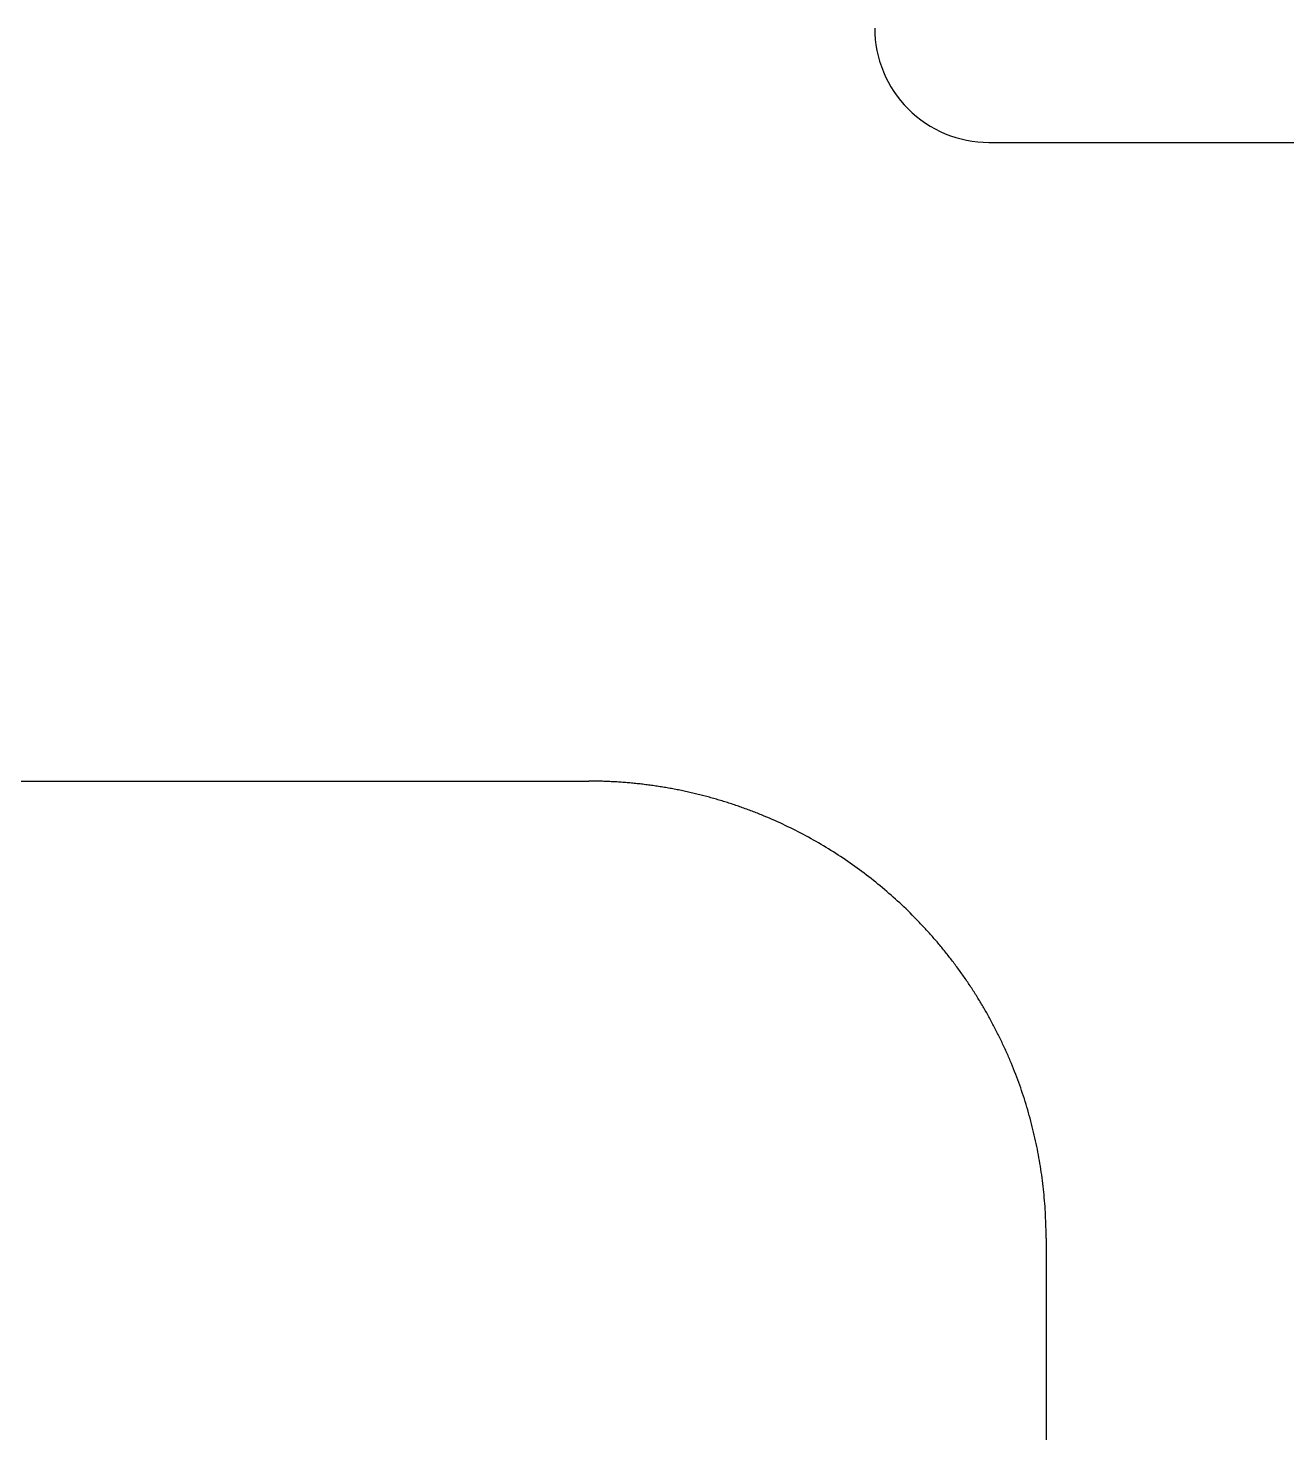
# Model space of a CAD drawing. Header units: millimetres. Extents: x -10 to 277, y -95 to 18.
# Drawn here: x 227.12 to 232.63, y -88.85 to -82.7 of the extents above; entities that cross this region are included whole.
import ezdxf

# ---------------------------------------------------------------- set-up
doc = ezdxf.new("R2010")
doc.units = ezdxf.units.MM
doc.header["$MEASUREMENT"] = 0
doc.layers.add('Edge.Cuts', color=53, linetype='CONTINUOUS')

msp = doc.modelspace()

# ---------------------------------------------------------------- linework, layer by layer
at = {"layer": 'Edge.Cuts', "linetype": 'Continuous'}
for p, q in [((231.325, -83.2), (244.925, -83.2)), ((226.9915, -85.9946), (229.575, -85.9946)), ((229.577309, -85.994601), (229.575, -85.9946)), ((229.58364, -85.994619), (229.577309, -85.994601)), ((229.589969, -85.994656), (229.58364, -85.994619)), ((229.596299, -85.994713), (229.589969, -85.994656)), ((229.602627, -85.994791), (229.596299, -85.994713)), ((229.608957, -85.994888), (229.602627, -85.994791)), ((229.615284, -85.995005), (229.608957, -85.994888)), ((229.621612, -85.995143), (229.615284, -85.995005)), ((229.627937, -85.9953), (229.621612, -85.995143)), ((229.634264, -85.995477), (229.627937, -85.9953)), ((229.640588, -85.995675), (229.634264, -85.995477)), ((229.646912, -85.995892), (229.640588, -85.995675)), ((229.653235, -85.996129), (229.646912, -85.995892)), ((229.659557, -85.996387), (229.653235, -85.996129)), ((229.665877, -85.996664), (229.659557, -85.996387)), ((229.672198, -85.996961), (229.665877, -85.996664)), ((229.678516, -85.997278), (229.672198, -85.996961)), ((229.684834, -85.997616), (229.678516, -85.997278)), ((229.69115, -85.997973), (229.684834, -85.997616)), ((229.697465, -85.99835), (229.69115, -85.997973)), ((229.703778, -85.998747), (229.697465, -85.99835)), ((229.710091, -85.999164), (229.703778, -85.998747)), ((229.7164, -85.999601), (229.710091, -85.999164)), ((229.72271, -86.000058), (229.7164, -85.999601)), ((229.729017, -86.000535), (229.72271, -86.000058)), ((229.735323, -86.001032), (229.729017, -86.000535)), ((229.741627, -86.001549), (229.735323, -86.001032)), ((229.74793, -86.002085), (229.741627, -86.001549)), ((229.754229, -86.002642), (229.74793, -86.002085)), ((229.760528, -86.003219), (229.754229, -86.002642)), ((229.766824, -86.003815), (229.760528, -86.003219)), ((229.773119, -86.004431), (229.766824, -86.003815)), ((229.779411, -86.005068), (229.773119, -86.004431)), ((229.785702, -86.005724), (229.779411, -86.005068)), ((229.79199, -86.0064), (229.785702, -86.005724)), ((229.798276, -86.007096), (229.79199, -86.0064)), ((229.804559, -86.007812), (229.798276, -86.007096)), ((229.810841, -86.008547), (229.804559, -86.007812)), ((229.81712, -86.009303), (229.810841, -86.008547)), ((229.823397, -86.010078), (229.81712, -86.009303)), ((229.82967, -86.010874), (229.823397, -86.010078)), ((229.835942, -86.011689), (229.82967, -86.010874)), ((229.84221, -86.012524), (229.835942, -86.011689)), ((229.848477, -86.013379), (229.84221, -86.012524)), ((229.854739, -86.014253), (229.848477, -86.013379)), ((229.861, -86.015148), (229.854739, -86.014253)), ((229.867257, -86.016062), (229.861, -86.015148)), ((229.873512, -86.016996), (229.867257, -86.016062)), ((229.879764, -86.017949), (229.873512, -86.016996)), ((229.886013, -86.018923), (229.879764, -86.017949)), ((229.892258, -86.019916), (229.886013, -86.018923)), ((229.8985, -86.020929), (229.892258, -86.019916)), ((229.904739, -86.021962), (229.8985, -86.020929)), ((229.910975, -86.023015), (229.904739, -86.021962)), ((229.917207, -86.024087), (229.910975, -86.023015)), ((229.923436, -86.025179), (229.917207, -86.024087)), ((229.929661, -86.026291), (229.923436, -86.025179)), ((229.935884, -86.027422), (229.929661, -86.026291)), ((229.942102, -86.028573), (229.935884, -86.027422)), ((229.948317, -86.029744), (229.942102, -86.028573)), ((229.954528, -86.030934), (229.948317, -86.029744)), ((229.960735, -86.032144), (229.954528, -86.030934)), ((229.966938, -86.033374), (229.960735, -86.032144)), ((229.973138, -86.034623), (229.966938, -86.033374)), ((229.979333, -86.035892), (229.973138, -86.034623)), ((229.985525, -86.037181), (229.979333, -86.035892)), ((229.991712, -86.038489), (229.985525, -86.037181)), ((229.997896, -86.039816), (229.991712, -86.038489)), ((230.004075, -86.041164), (229.997896, -86.039816)), ((230.01025, -86.04253), (230.004075, -86.041164)), ((230.01642, -86.043917), (230.01025, -86.04253)), ((230.022587, -86.045323), (230.01642, -86.043917)), ((230.028748, -86.046748), (230.022587, -86.045323)), ((230.034906, -86.048193), (230.028748, -86.046748)), ((230.041058, -86.049657), (230.034906, -86.048193)), ((230.047207, -86.051141), (230.041058, -86.049657)), ((230.05335, -86.052644), (230.047207, -86.051141)), ((230.059489, -86.054167), (230.05335, -86.052644)), ((230.065622, -86.055709), (230.059489, -86.054167)), ((230.071751, -86.05727), (230.065622, -86.055709)), ((230.077875, -86.058851), (230.071751, -86.05727)), ((230.083995, -86.060451), (230.077875, -86.058851)), ((230.090108, -86.062071), (230.083995, -86.060451)), ((230.096217, -86.06371), (230.090108, -86.062071)), ((230.102321, -86.065368), (230.096217, -86.06371)), ((230.10842, -86.067046), (230.102321, -86.065368)), ((230.114512, -86.068742), (230.10842, -86.067046)), ((230.1206, -86.070459), (230.114512, -86.068742)), ((230.126683, -86.072194), (230.1206, -86.070459)), ((230.13276, -86.073949), (230.126683, -86.072194)), ((230.138831, -86.075722), (230.13276, -86.073949)), ((230.144897, -86.077515), (230.138831, -86.075722)), ((230.150957, -86.079328), (230.144897, -86.077515)), ((230.157011, -86.081159), (230.150957, -86.079328)), ((230.16306, -86.08301), (230.157011, -86.081159)), ((230.169103, -86.084879), (230.16306, -86.08301)), ((230.175139, -86.086768), (230.169103, -86.084879)), ((230.18117, -86.088676), (230.175139, -86.086768)), ((230.187195, -86.090603), (230.18117, -86.088676)), ((230.193214, -86.092549), (230.187195, -86.090603)), ((230.199226, -86.094514), (230.193214, -86.092549)), ((230.205232, -86.096498), (230.199226, -86.094514)), ((230.211232, -86.098501), (230.205232, -86.096498)), ((230.217226, -86.100523), (230.211232, -86.098501)), ((230.223213, -86.102564), (230.217226, -86.100523)), ((230.229194, -86.104624), (230.223213, -86.102564)), ((230.235168, -86.106702), (230.229194, -86.104624)), ((230.241136, -86.1088), (230.235168, -86.106702)), ((230.247097, -86.110916), (230.241136, -86.1088)), ((230.253052, -86.113052), (230.247097, -86.110916)), ((230.258999, -86.115206), (230.253052, -86.113052)), ((230.26494, -86.117379), (230.258999, -86.115206)), ((230.270874, -86.119571), (230.26494, -86.117379)), ((230.276801, -86.121781), (230.270874, -86.119571)), ((230.282721, -86.12401), (230.276801, -86.121781)), ((230.288633, -86.126258), (230.282721, -86.12401)), ((230.294539, -86.128525), (230.288633, -86.126258)), ((230.300438, -86.13081), (230.294539, -86.128525)), ((230.306329, -86.133114), (230.300438, -86.13081)), ((230.312213, -86.135437), (230.306329, -86.133114)), ((230.318089, -86.137778), (230.312213, -86.135437)), ((230.323958, -86.140138), (230.318089, -86.137778)), ((230.32982, -86.142516), (230.323958, -86.140138)), ((230.335674, -86.144913), (230.32982, -86.142516)), ((230.34152, -86.147328), (230.335674, -86.144913)), ((230.35319, -86.152214), (230.34152, -86.147328)), ((230.364829, -86.157173), (230.35319, -86.152214)), ((230.376436, -86.162206), (230.364829, -86.157173)), ((230.38801, -86.167313), (230.376436, -86.162206)), ((230.399552, -86.172492), (230.38801, -86.167313)), ((230.411061, -86.177744), (230.399552, -86.172492)), ((230.422537, -86.183069), (230.411061, -86.177744)), ((230.433978, -86.188466), (230.422537, -86.183069)), ((230.445385, -86.193935), (230.433978, -86.188466)), ((230.456757, -86.199476), (230.445385, -86.193935)), ((230.468093, -86.205089), (230.456757, -86.199476)), ((230.479394, -86.210774), (230.468093, -86.205089)), ((230.490658, -86.216529), (230.479394, -86.210774)), ((230.501885, -86.222356), (230.490658, -86.216529)), ((230.513075, -86.228253), (230.501885, -86.222356)), ((230.524228, -86.234221), (230.513075, -86.228253)), ((230.535342, -86.24026), (230.524228, -86.234221)), ((230.546417, -86.246368), (230.535342, -86.24026)), ((230.557454, -86.252546), (230.546417, -86.246368)), ((230.568451, -86.258794), (230.557454, -86.252546)), ((230.579408, -86.26511), (230.568451, -86.258794)), ((230.590324, -86.271496), (230.579408, -86.26511)), ((230.6012, -86.277951), (230.590324, -86.271496)), ((230.612034, -86.284474), (230.6012, -86.277951)), ((230.622827, -86.291066), (230.612034, -86.284474)), ((230.633578, -86.297725), (230.622827, -86.291066)), ((230.644286, -86.304452), (230.633578, -86.297725)), ((230.654951, -86.311247), (230.644286, -86.304452)), ((230.665572, -86.318109), (230.654951, -86.311247)), ((230.67615, -86.325037), (230.665572, -86.318109)), ((230.686684, -86.332033), (230.67615, -86.325037)), ((230.697173, -86.339094), (230.686684, -86.332033)), ((230.707617, -86.346222), (230.697173, -86.339094)), ((230.718016, -86.353416), (230.707617, -86.346222)), ((230.728368, -86.360675), (230.718016, -86.353416)), ((230.738675, -86.367999), (230.728368, -86.360675)), ((230.748935, -86.375389), (230.738675, -86.367999)), ((230.759148, -86.382843), (230.748935, -86.375389)), ((230.769313, -86.390361), (230.759148, -86.382843)), ((230.779431, -86.397944), (230.769313, -86.390361)), ((230.7895, -86.40559), (230.779431, -86.397944)), ((230.799521, -86.4133), (230.7895, -86.40559)), ((230.809493, -86.421074), (230.799521, -86.4133)), ((230.819416, -86.42891), (230.809493, -86.421074)), ((230.829289, -86.436809), (230.819416, -86.42891)), ((230.839113, -86.44477), (230.829289, -86.436809)), ((230.848885, -86.452794), (230.839113, -86.44477)), ((230.858607, -86.460879), (230.848885, -86.452794)), ((230.868278, -86.469026), (230.858607, -86.460879)), ((230.877898, -86.477234), (230.868278, -86.469026)), ((230.887466, -86.485503), (230.877898, -86.477234)), ((230.896982, -86.493832), (230.887466, -86.485503)), ((230.906445, -86.502222), (230.896982, -86.493832)), ((230.915855, -86.510672), (230.906445, -86.502222)), ((230.925213, -86.519182), (230.915855, -86.510672)), ((230.934517, -86.527751), (230.925213, -86.519182)), ((230.943767, -86.53638), (230.934517, -86.527751)), ((230.952963, -86.545067), (230.943767, -86.53638)), ((230.962104, -86.553813), (230.952963, -86.545067)), ((230.971191, -86.562618), (230.962104, -86.553813)), ((230.980223, -86.57148), (230.971191, -86.562618)), ((230.9892, -86.5804), (230.980223, -86.57148)), ((230.990831, -86.582033), (230.9892, -86.5804)), ((230.995296, -86.586523), (230.990831, -86.582033)), ((230.999746, -86.591025), (230.995296, -86.586523)), ((231.004182, -86.595542), (230.999746, -86.591025)), ((231.008602, -86.600072), (231.004182, -86.595542)), ((231.013009, -86.604616), (231.008602, -86.600072)), ((231.0174, -86.609174), (231.013009, -86.604616)), ((231.021778, -86.613746), (231.0174, -86.609174)), ((231.02614, -86.61833), (231.021778, -86.613746)), ((231.030489, -86.622929), (231.02614, -86.61833)), ((231.034821, -86.627541), (231.030489, -86.622929)), ((231.03914, -86.632167), (231.034821, -86.627541)), ((231.043443, -86.636806), (231.03914, -86.632167)), ((231.047733, -86.641459), (231.043443, -86.636806)), ((231.052006, -86.646125), (231.047733, -86.641459)), ((231.056265, -86.650804), (231.052006, -86.646125)), ((231.060509, -86.655496), (231.056265, -86.650804)), ((231.064738, -86.660203), (231.060509, -86.655496)), ((231.068952, -86.664922), (231.064738, -86.660203)), ((231.073151, -86.669654), (231.068952, -86.664922)), ((231.077335, -86.674399), (231.073151, -86.669654)), ((231.081504, -86.679158), (231.077335, -86.674399)), ((231.085657, -86.683929), (231.081504, -86.679158)), ((231.089796, -86.688714), (231.085657, -86.683929)), ((231.093918, -86.693511), (231.089796, -86.688714)), ((231.098027, -86.698322), (231.093918, -86.693511)), ((231.102119, -86.703145), (231.098027, -86.698322)), ((231.106196, -86.707982), (231.102119, -86.703145)), ((231.110258, -86.71283), (231.106196, -86.707982)), ((231.114304, -86.717693), (231.110258, -86.71283)), ((231.118335, -86.722566), (231.114304, -86.717693)), ((231.122351, -86.727454), (231.118335, -86.722566)), ((231.12635, -86.732353), (231.122351, -86.727454)), ((231.130335, -86.737266), (231.12635, -86.732353)), ((231.134303, -86.74219), (231.130335, -86.737266)), ((231.138256, -86.747128), (231.134303, -86.74219)), ((231.142193, -86.752077), (231.138256, -86.747128)), ((231.146115, -86.75704), (231.142193, -86.752077)), ((231.150021, -86.762014), (231.146115, -86.75704)), ((231.153911, -86.767001), (231.150021, -86.762014)), ((231.157785, -86.771999), (231.153911, -86.767001)), ((231.161644, -86.777011), (231.157785, -86.771999)), ((231.165486, -86.782034), (231.161644, -86.777011)), ((231.169313, -86.787069), (231.165486, -86.782034)), ((231.173123, -86.792116), (231.169313, -86.787069)), ((231.176918, -86.797176), (231.173123, -86.792116)), ((231.180696, -86.802247), (231.176918, -86.797176)), ((231.184459, -86.807331), (231.180696, -86.802247)), ((231.188205, -86.812426), (231.184459, -86.807331)), ((231.191936, -86.817533), (231.188205, -86.812426)), ((231.19565, -86.822652), (231.191936, -86.817533)), ((231.199348, -86.827783), (231.19565, -86.822652)), ((231.203029, -86.832924), (231.199348, -86.827783)), ((231.206695, -86.838079), (231.203029, -86.832924)), ((231.210343, -86.843244), (231.206695, -86.838079)), ((231.213976, -86.848421), (231.210343, -86.843244)), ((231.217592, -86.853609), (231.213976, -86.848421)), ((231.221192, -86.858809), (231.217592, -86.853609)), ((231.224775, -86.86402), (231.221192, -86.858809)), ((231.228343, -86.869243), (231.224775, -86.86402)), ((231.231893, -86.874476), (231.228343, -86.869243)), ((231.235427, -86.879721), (231.231893, -86.874476)), ((231.238944, -86.884977), (231.235427, -86.879721)), ((231.242444, -86.890245), (231.238944, -86.884977)), ((231.245928, -86.895523), (231.242444, -86.890245)), ((231.249396, -86.900813), (231.245928, -86.895523)), ((231.252846, -86.906113), (231.249396, -86.900813)), ((231.25628, -86.911424), (231.252846, -86.906113)), ((231.259696, -86.916746), (231.25628, -86.911424)), ((231.263097, -86.922079), (231.259696, -86.916746)), ((231.26648, -86.927422), (231.263097, -86.922079)), ((231.269846, -86.932777), (231.26648, -86.927422)), ((231.273195, -86.938142), (231.269846, -86.932777)), ((231.276528, -86.943518), (231.273195, -86.938142)), ((231.279843, -86.948904), (231.276528, -86.943518)), ((231.283142, -86.954301), (231.279843, -86.948904)), ((231.286423, -86.959707), (231.283142, -86.954301)), ((231.289687, -86.965125), (231.286423, -86.959707)), ((231.292934, -86.970553), (231.289687, -86.965125)), ((231.296164, -86.975991), (231.292934, -86.970553)), ((231.299376, -86.981439), (231.296164, -86.975991)), ((231.302572, -86.986898), (231.299376, -86.981439)), ((231.30575, -86.992366), (231.302572, -86.986898)), ((231.308911, -86.997845), (231.30575, -86.992366)), ((231.312055, -87.003333), (231.308911, -86.997845)), ((231.315181, -87.008832), (231.312055, -87.003333)), ((231.31829, -87.01434), (231.315181, -87.008832)), ((231.321381, -87.019859), (231.31829, -87.01434)), ((231.324455, -87.025387), (231.321381, -87.019859)), ((231.327512, -87.030925), (231.324455, -87.025387)), ((231.33055, -87.036472), (231.327512, -87.030925)), ((231.333572, -87.042029), (231.33055, -87.036472)), ((231.336576, -87.047596), (231.333572, -87.042029)), ((231.339562, -87.053172), (231.336576, -87.047596)), ((231.34253, -87.058757), (231.339562, -87.053172)), ((231.345482, -87.064353), (231.34253, -87.058757)), ((231.348415, -87.069957), (231.345482, -87.064353)), ((231.35133, -87.07557), (231.348415, -87.069957)), ((231.354228, -87.081193), (231.35133, -87.07557)), ((231.357108, -87.086825), (231.354228, -87.081193)), ((231.35997, -87.092466), (231.357108, -87.086825)), ((231.362815, -87.098116), (231.35997, -87.092466)), ((231.365641, -87.103775), (231.362815, -87.098116)), ((231.36845, -87.109443), (231.365641, -87.103775)), ((231.37124, -87.11512), (231.36845, -87.109443)), ((231.374013, -87.120806), (231.37124, -87.11512)), ((231.376767, -87.1265), (231.374013, -87.120806)), ((231.379504, -87.132203), (231.376767, -87.1265)), ((231.382223, -87.137915), (231.379504, -87.132203)), ((231.384923, -87.143635), (231.382223, -87.137915)), ((231.387606, -87.149364), (231.384923, -87.143635)), ((231.39027, -87.155101), (231.387606, -87.149364)), ((231.392916, -87.160847), (231.39027, -87.155101)), ((231.395544, -87.166601), (231.392916, -87.160847)), ((231.398154, -87.172363), (231.395544, -87.166601)), ((231.400746, -87.178134), (231.398154, -87.172363)), ((231.403319, -87.183912), (231.400746, -87.178134)), ((231.405874, -87.189699), (231.403319, -87.183912)), ((231.408411, -87.195494), (231.405874, -87.189699)), ((231.410929, -87.201297), (231.408411, -87.195494)), ((231.413429, -87.207108), (231.410929, -87.201297)), ((231.415911, -87.212926), (231.413429, -87.207108)), ((231.418374, -87.218753), (231.415911, -87.212926)), ((231.420819, -87.224587), (231.418374, -87.218753)), ((231.423245, -87.230429), (231.420819, -87.224587)), ((231.428042, -87.242135), (231.423245, -87.230429)), ((231.432765, -87.253872), (231.428042, -87.242135)), ((231.437414, -87.265638), (231.432765, -87.253872)), ((231.441988, -87.277433), (231.437414, -87.265638)), ((231.446487, -87.289256), (231.441988, -87.277433)), ((231.450912, -87.301108), (231.446487, -87.289256)), ((231.455261, -87.312987), (231.450912, -87.301108)), ((231.459535, -87.324894), (231.455261, -87.312987)), ((231.463734, -87.336827), (231.459535, -87.324894)), ((231.467857, -87.348786), (231.463734, -87.336827)), ((231.471904, -87.360771), (231.467857, -87.348786)), ((231.475875, -87.372781), (231.471904, -87.360771)), ((231.479771, -87.384815), (231.475875, -87.372781)), ((231.48359, -87.396874), (231.479771, -87.384815)), ((231.487332, -87.408956), (231.48359, -87.396874)), ((231.490998, -87.421062), (231.487332, -87.408956)), ((231.494587, -87.43319), (231.490998, -87.421062)), ((231.4981, -87.445341), (231.494587, -87.43319)), ((231.501535, -87.457513), (231.4981, -87.445341)), ((231.504894, -87.469706), (231.501535, -87.457513)), ((231.508175, -87.48192), (231.504894, -87.469706)), ((231.511379, -87.494154), (231.508175, -87.48192)), ((231.514505, -87.506409), (231.511379, -87.494154)), ((231.517553, -87.518682), (231.514505, -87.506409)), ((231.520524, -87.530974), (231.517553, -87.518682)), ((231.523417, -87.543284), (231.520524, -87.530974)), ((231.526232, -87.555612), (231.523417, -87.543284)), ((231.528969, -87.567958), (231.526232, -87.555612)), ((231.531628, -87.58032), (231.528969, -87.567958)), ((231.534208, -87.592698), (231.531628, -87.58032)), ((231.53671, -87.605093), (231.534208, -87.592698)), ((231.539134, -87.617502), (231.53671, -87.605093)), ((231.541479, -87.629927), (231.539134, -87.617502)), ((231.543745, -87.642366), (231.541479, -87.629927)), ((231.545933, -87.654819), (231.543745, -87.642366)), ((231.548041, -87.667285), (231.545933, -87.654819)), ((231.550071, -87.679764), (231.548041, -87.667285)), ((231.552022, -87.692256), (231.550071, -87.679764)), ((231.553894, -87.70476), (231.552022, -87.692256)), ((231.555686, -87.717275), (231.553894, -87.70476)), ((231.5574, -87.729802), (231.555686, -87.717275)), ((231.559034, -87.742339), (231.5574, -87.729802)), ((231.560589, -87.754886), (231.559034, -87.742339)), ((231.562064, -87.767443), (231.560589, -87.754886)), ((231.56346, -87.780008), (231.562064, -87.767443)), ((231.564777, -87.792583), (231.56346, -87.780008)), ((231.566014, -87.805166), (231.564777, -87.792583)), ((231.567171, -87.817757), (231.566014, -87.805166)), ((231.568249, -87.830355), (231.567171, -87.817757)), ((231.569247, -87.84296), (231.568249, -87.830355)), ((231.570166, -87.855572), (231.569247, -87.84296)), ((231.571004, -87.86819), (231.570166, -87.855572)), ((231.571763, -87.880813), (231.571004, -87.86819)), ((231.572442, -87.893441), (231.571763, -87.880813)), ((231.573042, -87.906074), (231.572442, -87.893441)), ((231.573561, -87.918711), (231.573042, -87.906074)), ((231.574001, -87.931352), (231.573561, -87.918711)), ((231.57436, -87.943997), (231.574001, -87.931352)), ((231.57464, -87.956644), (231.57436, -87.943997)), ((231.57484, -87.969294), (231.57464, -87.956644)), ((231.57496, -87.981946), (231.57484, -87.969294)), ((231.575, -87.9946), (231.57496, -87.981946)), ((231.575, -87.9946), (231.575, -93.226))]:
    msp.add_line(p, q, dxfattribs=at)
at = {"layer": 'Edge.Cuts'}
msp.add_arc((231.325022, -82.700041), 0.499959, 179.9953019, 269.9974788, dxfattribs=at)

doc.saveas('drawing.dxf')
